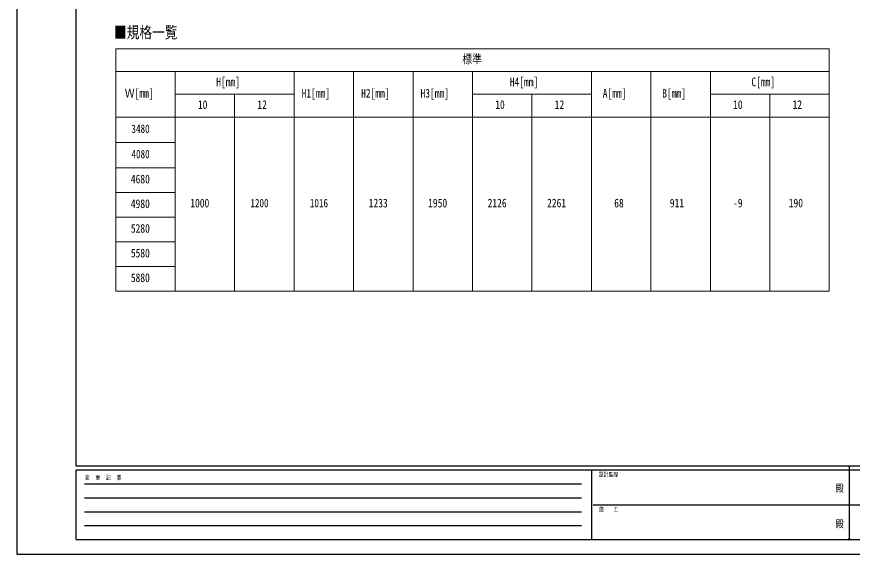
# Model space of a CAD drawing. Units: millimetres, scale not verified. Extents: x -8410 to 8410, y -5940 to 5940.
# Drawn here: x -8410 to 21, y -5940 to -512 of the extents above; entities that cross this region are included whole.
import ezdxf
from ezdxf.enums import TextEntityAlignment as Align

# ---------------------------------------------------------------- set-up
doc = ezdxf.new("R2010")
doc.units = ezdxf.units.MM
doc.header["$LTSCALE"] = 30
doc.header["$PDMODE"] = 32
doc.header["$PDSIZE"] = 15
doc.layers.add('0-1_TABLE1', color=7, linetype='Continuous', lineweight=18)
doc.layers.add('0-2_USER1', color=3, linetype='Continuous')
doc.layers.add('0-6_YKK_ZWAK', color=7, linetype='Continuous')
doc.styles.add('ＭＳ ゴシック', font='')
doc.styles.get('ＭＳ ゴシック').set_extended_font_data('MS Gothic')

msp = doc.modelspace()

# ---------------------------------------------------------------- linework, layer by layer
at = {"layer": '0-1_TABLE1'}
for p, q in [((-7411.02, -835.15), (-211.02, -835.15)), ((-7411.02, -835.15), (-7411.02, -3282.3)), ((-211.02, -835.15), (-211.02, -3282.3)), ((-7411.02, -1065.15), (-211.02, -1065.15)), ((-6811.02, -1065.15), (-6811.02, -3282.3)), ((-5611.02, -1065.15), (-5611.02, -3282.3)), ((-5011.02, -1065.15), (-5011.02, -3282.3)), ((-4411.02, -1065.15), (-4411.02, -3282.3)), ((-3811.02, -1065.15), (-3811.02, -3282.3)), ((-2611.02, -1065.15), (-2611.02, -3282.3)), ((-2011.02, -1065.15), (-2011.02, -3282.3)), ((-1411.02, -1065.15), (-1411.02, -3282.3)), ((-6811.02, -1295.15), (-5611.02, -1295.15)), ((-6211.02, -1295.15), (-6211.02, -3282.3)), ((-3811.02, -1295.15), (-2611.02, -1295.15)), ((-3211.02, -1295.15), (-3211.02, -3282.3)), ((-1411.02, -1295.15), (-211.02, -1295.15)), ((-811.02, -1295.15), (-811.02, -3282.3)), ((-7411.02, -1525.15), (-211.02, -1525.15)), ((-7411.02, -1780.96), (-6811.02, -1780.96)), ((-7411.02, -2036.77), (-6811.02, -2036.77)), ((-7411.02, -2285.88), (-6811.02, -2285.88)), ((-7411.02, -2534.98), (-6811.02, -2534.98)), ((-7411.02, -2784.09), (-6811.02, -2784.09)), ((-7411.02, -3033.2), (-6811.02, -3033.2)), ((-7411.02, -3282.3), (-211.02, -3282.3))]:
    msp.add_line(p, q, dxfattribs=at)
at = {"layer": '0-6_YKK_ZWAK'}
for p, q in [((-7809.96, -5050), (-7809.96, 5550)), ((7790.04, -5050), (-7809.96, -5050)), ((-9.96, -5050), (-9.96, -5790)), ((-2609.96, -5090), (-7809.96, -5090)), ((-7809.96, -5790), (-7809.96, -5090)), ((-2609.96, -5090), (-2609.96, -5790)), ((-9.96, -5090), (-2609.96, -5090)), ((2590.04, -5090), (-9.96, -5090)), ((-7724.96, -5230), (-2709.96, -5230)), ((-7724.96, -5370), (-2709.96, -5370)), ((-2594.96, -5440), (-9.96, -5440)), ((-9.96, -5440), (2590.04, -5440)), ((-7724.96, -5510), (-2709.96, -5510)), ((-7724.96, -5650), (-2709.96, -5650)), ((-7809.96, -5790), (-2609.96, -5790)), ((-2609.96, -5790), (-9.96, -5790)), ((-9.96, -5790), (2590.04, -5790))]:
    msp.add_line(p, q, dxfattribs=at)
msp.add_lwpolyline([(-8410, -5940), (8410, -5940), (8410, 5940), (-8410, 5940)], close=True, dxfattribs=at)
msp.add_point((-9.96, -5790), dxfattribs=at)

# ---------------------------------------------------------------- texts
at = {"layer": '0-1_TABLE1', "style": 'ＭＳ ゴシック', "width": 0.8}
for s, height, p in [('標準', 87.98, (-3913.42, -1010.15)), ('H[mm]', 87.98, (-6396.62, -1240.15)), ('H4[mm]', 87.98, (-3435.02, -1240.15)), ('C[mm]', 87.98, (-996.62, -1240.15)), ('Ｗ[mm]', 87.98, (-7319.02, -1355.15)), ('H1[mm]', 87.98, (-5535.02, -1355.15)), ('H2[mm]', 87.98, (-4935.02, -1355.15)), ('H3[mm]', 87.98, (-4335.02, -1355.15)), ('A[mm]', 87.98, (-2496.62, -1355.15)), ('B[mm]', 87.98, (-1896.62, -1355.15)), ('10', 87.98, (-6581.42, -1470.15)), ('12', 87.98, (-5981.42, -1470.15)), ('10', 87.98, (-3581.42, -1470.15)), ('12', 87.98, (-2981.42, -1470.15)), ('10', 87.98, (-1181.42, -1470.15)), ('12', 87.98, (-581.42, -1470.15)), ('3480', 84.29, (-7252.05, -1710.54)), ('4080', 84.29, (-7252.05, -1966.35)), ('4680', 87.98, (-7258.22, -2221.32)), ('4980', 87.98, (-7258.22, -2470.43)), ('1000', 87.98, (-6658.22, -2463.73)), ('1200', 84.29, (-6052.05, -2461.21)), ('1016', 84.29, (-5452.05, -2461.21)), ('1233', 87.98, (-4858.22, -2463.73)), ('1950', 87.98, (-4258.22, -2463.73)), ('2126', 87.98, (-3658.22, -2463.73)), ('2261', 87.98, (-3058.22, -2463.73)), ('68', 87.98, (-2381.42, -2463.73)), ('911', 87.98, (-1819.82, -2463.73)), ('-9', 87.98, (-1181.42, -2463.73)), ('190', 87.98, (-619.82, -2463.73)), ('5280', 87.98, (-7258.22, -2719.54)), ('5580', 87.98, (-7258.22, -2968.64)), ('5880', 87.98, (-7258.22, -3217.75))]:
    msp.add_text(s, height=height, dxfattribs=at).set_placement(p, align=Align.BOTTOM_LEFT)
at = {"layer": '0-2_USER1', "style": 'ＭＳ ゴシック', "width": 0.8}
msp.add_text('■規格一覧', height=117.3, dxfattribs=at).set_placement((-7428.48, -763.99), align=Align.BOTTOM_LEFT)
at = {"layer": '0-6_YKK_ZWAK', "style": 'ＭＳ ゴシック', "width": 0.8}
for s, height, p in [('変  更  記  事', 43.99, (-7722.62, -5200)), ('設計監理', 43.99, (-2536.63, -5170)), ('殿', 73.31, (-147.33, -5331.67)), ('施\u3000\u3000工', 43.99, (-2536.63, -5520)), ('殿', 73.31, (-147.33, -5691.67))]:
    msp.add_text(s, height=height, dxfattribs=at).set_placement(p, align=Align.BOTTOM_LEFT)

doc.saveas('drawing.dxf')
